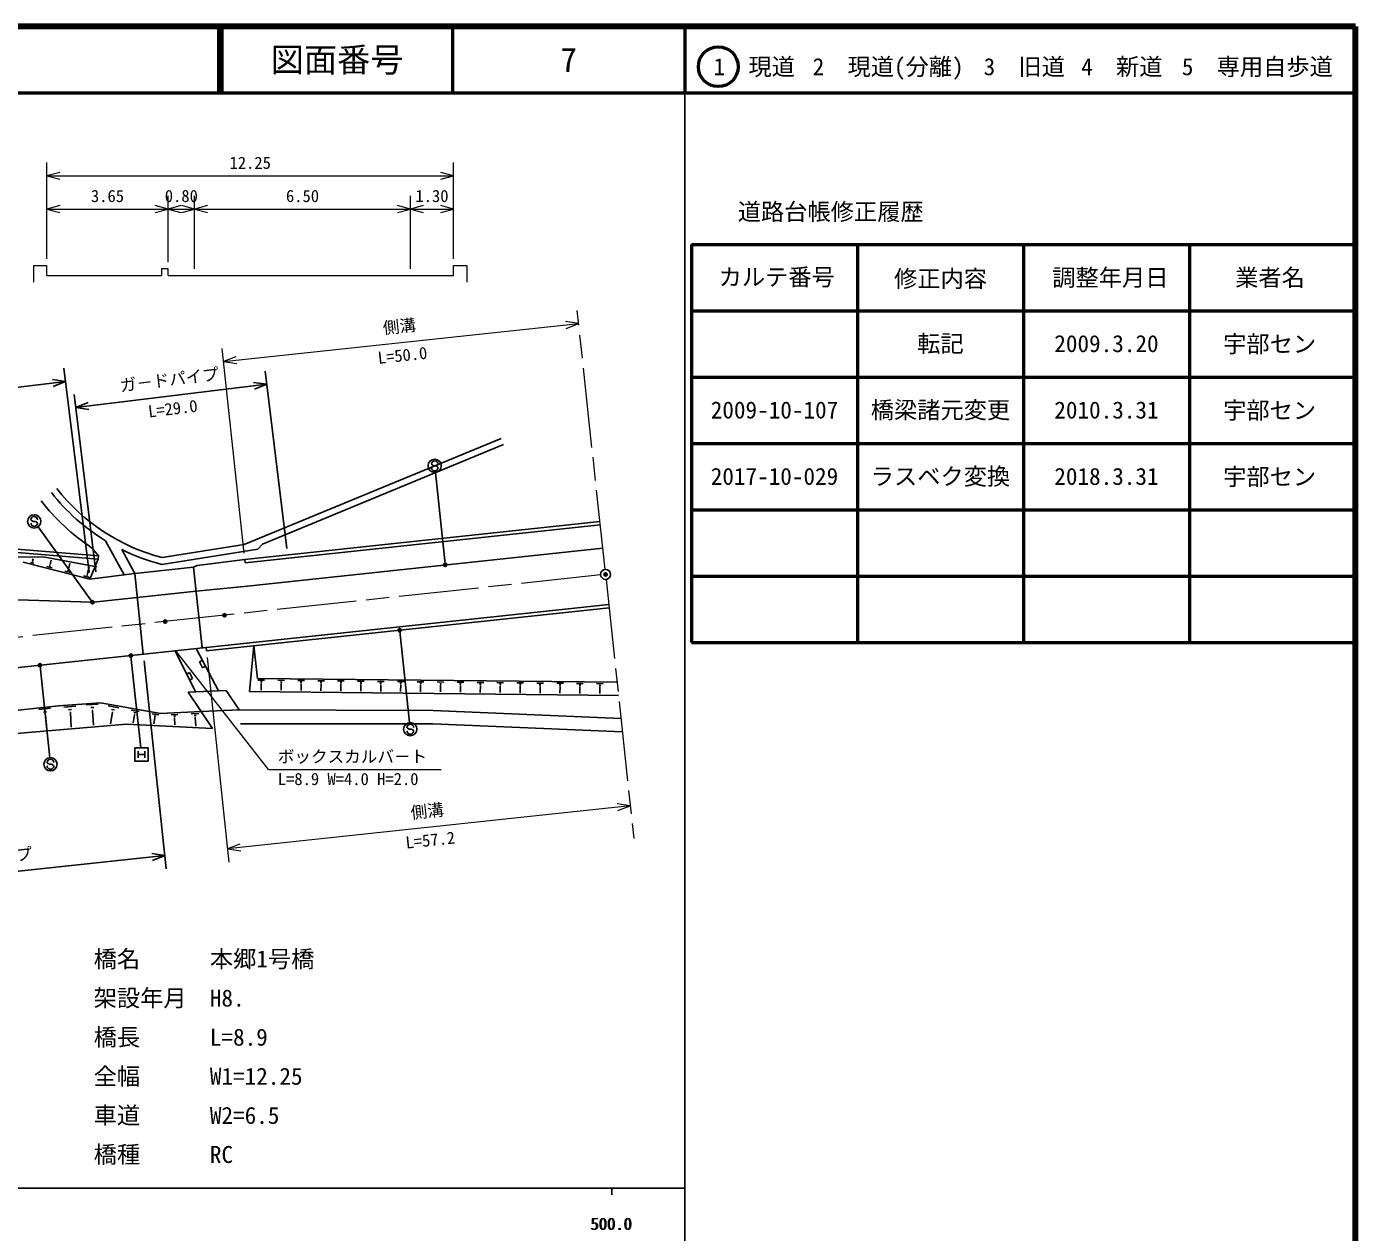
# Model space of a CAD drawing. Units: millimetres, scale not verified, with parts at other scales. Extents: x 40000 to 680000, y 20000 to 380000.
# Drawn here: x 479850 to 680000, y 198357 to 380000 of the extents above; entities that cross this region are included whole.
import ezdxf
from ezdxf.enums import TextEntityAlignment as Align

# ---------------------------------------------------------------- set-up
doc = ezdxf.new("R2010")
doc.units = ezdxf.units.MM
doc.header["$LTSCALE"] = 1000
doc.header["$PDMODE"] = 32
doc.header["$PDSIZE"] = 500
doc.linetypes.add('CHAIN', pattern=[18.5, 12, -1.5, 3.5, -1.5])
for name, color, linetype, lineweight in [('S-BGD', 7, 'Continuous', 25), ('S-BMK', 2, 'CHAIN', 13), ('S-BMK-SRVR', 3, 'Continuous', 25), ('S-STR-HTXT', 7, 'Continuous', 13), ('S-STR-STRC', 7, 'Continuous', 25), ('S-TTL', 2, 'Continuous', 140), ('S-TTL-BAND', 7, 'Continuous', 25), ('S-TTL-FRAM', 2, 'Continuous', 50), ('S-TTL-LINE', 7, 'Continuous', 50)]:
    doc.layers.add(name, color=color, linetype=linetype, lineweight=lineweight)
doc.layers.add('S-OTRS', color=6, linetype='Continuous')
doc.layers.add('S-TTL-TXT', color=7, linetype='Continuous')
doc.styles.add('@ＭＳ ゴシック', font='')
doc.styles.add('ＭＳ ゴシック', font='')
doc.styles.get('@ＭＳ ゴシック').set_extended_font_data('@MS Gothic')
doc.styles.get('ＭＳ ゴシック').set_extended_font_data('MS Gothic')

msp = doc.modelspace()

# ---------------------------------------------------------------- linework, layer by layer
at = {"layer": 'S-BGD'}
for p, q in [((512598, 301963), (551326, 317952)), ((515383, 302031), (551708, 317028)), ((566201, 305424), (512707, 299707)), ((566254, 304927), (512760, 299210)), ((494537, 297428), (491737, 302548)), ((469590, 301970), (490658, 300278)), ((469601, 301468), (490618, 299780)), ((489654, 301504), (490658, 300278)), ((490618, 299780), (490658, 300278)), ((496134, 297634), (494181, 301205)), ((500218, 298994), (514689, 301281)), ((500265, 300014), (512598, 301963)), ((566626, 301447), (513132, 295730)), ((514689, 301281), (515383, 302031)), ((463725, 300145), (482576, 300076)), ((489388, 296762), (479360, 299311)), ((480435, 299296), (480950, 299165)), ((480661, 299376), (480789, 299343)), ((480742, 299492), (480774, 299484)), ((480758, 299488), (480847, 299840)), ((482576, 300076), (490423, 298609)), ((482920, 298664), (483685, 298470)), ((483255, 298783), (483446, 298734)), ((483376, 298955), (483423, 298943)), ((483400, 298949), (483574, 299636)), ((486143, 298299), (486196, 298285)), ((486169, 298292), (486378, 299112)), ((489029, 297613), (489273, 298571)), ((489388, 296762), (490618, 299780)), ((504983, 298580), (496134, 297634)), ((504983, 298580), (505559, 298843)), ((506285, 286399), (504983, 298580)), ((505559, 298843), (512707, 299707)), ((512707, 299707), (512760, 299210)), ((485635, 297974), (486487, 297758)), ((486009, 298106), (486221, 298052)), ((488439, 297262), (489380, 297022)), ((488852, 297407), (489087, 297347)), ((489000, 297620), (489059, 297605)), ((496134, 297634), (489388, 296762)), ((497435, 285454), (496134, 297634)), ((505371, 294951), (489909, 293298)), ((505371, 294951), (513132, 295730)), ((489610, 293287), (464478, 294143)), ((567535, 292945), (506882, 286463)), ((567588, 292448), (506935, 285966)), ((506882, 286463), (474951, 283051)), ((505386, 286303), (508744, 279939)), ((506882, 286463), (506935, 285966)), ((514094, 286731), (513448, 279821)), ((514620, 281809), (514094, 286731)), ((497542, 284459), (500889, 253138)), ((505279, 279772), (502219, 285965)), ((506319, 284534), (505877, 284301)), ((505877, 284301), (506344, 283417)), ((504398, 282683), (503950, 282461)), ((504841, 281786), (504398, 282683)), ((506344, 283417), (506786, 283650)), ((504393, 281565), (504841, 281786)), ((514620, 281809), (568786, 281241)), ((514702, 281558), (515702, 281548)), ((515074, 281304), (515324, 281302)), ((515165, 281053), (515228, 281053)), ((515196, 281053), (515186, 280053)), ((517701, 281527), (518701, 281516)), ((518074, 281273), (518324, 281270)), ((518165, 281022), (518227, 281021)), ((518196, 281022), (518186, 280022)), ((520701, 281495), (521701, 281485)), ((521074, 281241), (521324, 281239)), ((521165, 280990), (521227, 280990)), ((521196, 280990), (521186, 279990)), ((523701, 281464), (524701, 281453)), ((524074, 281210), (524323, 281207)), ((524165, 280959), (524227, 280958)), ((524196, 280959), (524185, 279959)), ((526701, 281432), (527701, 281422)), ((527073, 281178), (527323, 281176)), ((527164, 280927), (527227, 280927)), ((527196, 280927), (527185, 279927)), ((529701, 281401), (530701, 281390)), ((530073, 281147), (530323, 281144)), ((530164, 280896), (530227, 280895)), ((530196, 280896), (530185, 279896)), ((532701, 281369), (533701, 281359)), ((533073, 281116), (533323, 281113)), ((533164, 280865), (533227, 280864)), ((533195, 280864), (533185, 279864)), ((535700, 281338), (536700, 281328)), ((536073, 281084), (536323, 281081)), ((536164, 280833), (536226, 280832)), ((536195, 280833), (536185, 279833)), ((538700, 281307), (539700, 281296)), ((539073, 281053), (539323, 281050)), ((539164, 280802), (539226, 280801)), ((539195, 280801), (539185, 279801)), ((541700, 281275), (542700, 281265)), ((542073, 281021), (542322, 281019)), ((542164, 280770), (542226, 280770)), ((542195, 280770), (542184, 279770)), ((544700, 281244), (545700, 281233)), ((545072, 280990), (545322, 280987)), ((545163, 280739), (545226, 280738)), ((545195, 280738), (545184, 279738)), ((547700, 281212), (548700, 281202)), ((548072, 280958), (548322, 280956)), ((548163, 280707), (548226, 280707)), ((548195, 280707), (548184, 279707)), ((550700, 281181), (551700, 281170)), ((551072, 280927), (551322, 280924)), ((551163, 280676), (551226, 280675)), ((551194, 280675), (551184, 279676)), ((553699, 281149), (554699, 281139)), ((554072, 280895), (554322, 280893)), ((554163, 280644), (554225, 280644)), ((554194, 280644), (554184, 279644)), ((556699, 281118), (557699, 281107)), ((557072, 280864), (557322, 280861)), ((557163, 280613), (557225, 280612)), ((557194, 280613), (557184, 279613)), ((559699, 281086), (560699, 281076)), ((560072, 280832), (560322, 280830)), ((560163, 280581), (560225, 280581)), ((560194, 280581), (560183, 279581)), ((562699, 281055), (563699, 281044)), ((563071, 280801), (563321, 280798)), ((563162, 280550), (563225, 280549)), ((563194, 280550), (563183, 279550)), ((565699, 281023), (566699, 281013)), ((566071, 280769), (566321, 280767)), ((566162, 280519), (566225, 280518)), ((566194, 280518), (566183, 279518)), ((504196, 279719), (509911, 279996)), ((504196, 279719), (506154, 276811)), ((509911, 279996), (511870, 277087)), ((513448, 279821), (569000, 279239)), ((441408, 272975), (484651, 277691)), ((481696, 277117), (483465, 277311)), ((482408, 276747), (482850, 276796)), ((482622, 276323), (482732, 276335)), ((482677, 276329), (482915, 274150)), ((484651, 277691), (490968, 278121)), ((485479, 277497), (487280, 277619)), ((486185, 277093), (486635, 277123)), ((486384, 276654), (486497, 276662)), ((486441, 276658), (486589, 274470)), ((488828, 277811), (490629, 277933)), ((489534, 277406), (489984, 277437)), ((489733, 276968), (489846, 276975)), ((489789, 276971), (489938, 274784)), ((490968, 278121), (500044, 276526)), ((492123, 277664), (493760, 277376)), ((492798, 276702), (492491, 274956)), ((492665, 277147), (493074, 277075)), ((492747, 276711), (492849, 276693)), ((495621, 277049), (496818, 276839)), ((496114, 276346), (495899, 275118)), ((496017, 276671), (496316, 276619)), ((496077, 276353), (496152, 276339)), ((498751, 276499), (499754, 276323)), ((500044, 276526), (506154, 276811)), ((501616, 276349), (502630, 276396)), ((504653, 276490), (505815, 276545)), ((505102, 276220), (505393, 276234)), ((506154, 276811), (511870, 277087)), ((506154, 276811), (507875, 274255)), ((541068, 276988), (511870, 277087)), ((541068, 276988), (569372, 275752)), ((494914, 274920), (445674, 270734)), ((507875, 274255), (494914, 274920)), ((499164, 275910), (498997, 274959)), ((499083, 276182), (499334, 276138)), ((499133, 275915), (499196, 275904)), ((502008, 276113), (502262, 276125)), ((502115, 275864), (502178, 275867)), ((502147, 275866), (502197, 274795)), ((505225, 275935), (505297, 275938)), ((505261, 275936), (505322, 274635)), ((512077, 274988), (541025, 274988)), ((541025, 274988), (569587, 273741)), ((500676, 255126), (498701, 255436)), ((498811, 254406), (500676, 255126))]:
    msp.add_line(p, q, dxfattribs=at)
for radius, start, end in [(29480, 217.98644, 255.54815), (32480, 217.98644, 236.41126), (30480, 217.98644, 238.58803), (30480, 243.8323, 255.94112)]:
    msp.add_arc((507622, 328561), radius, start, end, dxfattribs=at)
at = {"layer": 'S-BMK'}
for p, q in [((566972, 298215), (562801, 337243)), ((566305, 297390), (474468, 287575)), ((567131, 296724), (571302, 257696))]:
    msp.add_line(p, q, dxfattribs=at)
at = {"layer": 'S-BMK-SRVR'}
msp.add_circle((567051, 297470), 750, dxfattribs=at)
msp.add_point((567051, 297470), dxfattribs=at)
at = {"layer": 'S-OTRS'}
for p in [(567051, 297470), (500731, 290363), (509680, 291322)]:
    msp.add_point(p, dxfattribs=at)
at = {"layer": 'S-STR-HTXT'}
for p, q in [((482911, 345017), (482911, 359517)), ((544161, 345017), (544161, 359517)), ((484843, 358035), (482911, 357517)), ((482911, 357517), (544161, 357517)), ((482911, 357517), (484843, 357000)), ((544161, 357517), (542229, 358035)), ((542229, 357000), (544161, 357517)), ((501161, 344517), (501161, 354517)), ((505161, 343517), (505161, 354517)), ((537661, 343517), (537661, 354517)), ((484843, 353035), (482911, 352517)), ((482911, 352517), (501161, 352517)), ((482911, 352517), (484843, 352000)), ((501161, 352517), (499229, 353035)), ((499229, 352000), (501161, 352517)), ((503093, 353035), (501161, 352517)), ((501161, 352517), (505161, 352517)), ((501161, 352517), (503093, 352000)), ((505161, 352517), (503229, 353035)), ((503229, 352000), (505161, 352517)), ((507093, 353035), (505161, 352517)), ((505161, 352517), (537661, 352517)), ((505161, 352517), (507093, 352000)), ((537661, 352517), (535729, 353035)), ((535729, 352000), (537661, 352517)), ((539593, 353035), (537661, 352517)), ((537661, 352517), (544161, 352517)), ((537661, 352517), (539593, 352000)), ((544161, 352517), (542229, 353035)), ((542229, 352000), (544161, 352517)), ((480911, 344017), (482911, 344017)), ((480911, 344017), (480911, 341517)), ((482911, 342517), (482911, 344017)), ((482911, 342517), (500161, 342517)), ((501161, 343517), (500161, 343517)), ((500161, 343517), (500161, 342517)), ((501161, 342517), (501161, 343517)), ((501161, 342517), (505161, 342517)), ((505161, 342517), (537661, 342517)), ((537661, 342517), (544161, 342517)), ((544161, 342517), (544161, 344017)), ((544161, 344017), (546161, 344017)), ((546161, 344017), (546161, 341517)), ((509519, 329537), (563013, 335254)), ((563013, 335254), (561037, 335564)), ((561147, 334534), (563013, 335254)), ((512601, 300701), (509307, 331526)), ((511385, 330257), (509519, 329537)), ((509519, 329537), (511495, 329228)), ((516309, 268077), (502308, 285974)), ((507041, 284972), (510335, 254147)), ((516309, 268077), (542309, 268077)), ((570776, 262618), (510123, 256136)), ((570776, 262618), (568800, 262927)), ((568910, 261898), (570776, 262618)), ((511989, 256856), (510123, 256136)), ((510123, 256136), (512099, 255826))]:
    msp.add_line(p, q, dxfattribs=at)
at = {"layer": 'S-STR-STRC'}
for p, q in [((489266, 297755), (485475, 328522)), ((397401, 315655), (485719, 326537)), ((485719, 326537), (483738, 326815)), ((483865, 325787), (485719, 326537)), ((516034, 326117), (514053, 326397)), ((519046, 301390), (515792, 328102)), ((490259, 297883), (487005, 324595)), ((516034, 326117), (487247, 322610)), ((514179, 325369), (516034, 326117)), ((489102, 323357), (487247, 322610)), ((487247, 322610), (489227, 322330)), ((540925, 313968), (540826, 314086)), ((541170, 313829), (540925, 313968)), ((541471, 313827), (541170, 313829)), ((542898, 299062), (541427, 312833)), ((541716, 313715), (541471, 313827)), ((541822, 313579), (541716, 313715)), ((480606, 305600), (480507, 305718)), ((480851, 305461), (480606, 305600)), ((481152, 305459), (480851, 305461)), ((481397, 305347), (481152, 305459)), ((481503, 305210), (481397, 305347)), ((489672, 293404), (481585, 304648)), ((536060, 288928), (537532, 275156)), ((495573, 285104), (497044, 271338)), ((481874, 283640), (483346, 269868)), ((537243, 274302), (537144, 274420)), ((537488, 274163), (537243, 274302)), ((537789, 274161), (537488, 274163)), ((538034, 274049), (537789, 274161)), ((538140, 273913), (538034, 274049)), ((496152, 271338), (496152, 269338)), ((498152, 271338), (496152, 271338)), ((496652, 270838), (496652, 269838)), ((496652, 270338), (497652, 270338)), ((497652, 270838), (497652, 269838)), ((498152, 269338), (498152, 271338)), ((483057, 269014), (482958, 269132)), ((483302, 268875), (483057, 269014)), ((483603, 268873), (483302, 268875)), ((483848, 268761), (483603, 268873)), ((483954, 268625), (483848, 268761)), ((496152, 269338), (498152, 269338)), ((500676, 255126), (446305, 249315))]:
    msp.add_line(p, q, dxfattribs=at)
for centre, radius in [((541320, 313828), 1000), ((481002, 305460), 1000), ((542914, 298913), 150), ((542914, 298913), 120), ((542914, 298913), 90), ((542914, 298913), 60), ((542914, 298913), 30), ((489760, 293282), 150), ((489760, 293282), 120), ((489760, 293282), 90), ((489760, 293282), 60), ((489760, 293282), 30), ((536044, 289077), 150), ((536044, 289077), 120), ((536044, 289077), 90), ((536044, 289077), 60), ((536044, 289077), 30), ((495557, 285253), 150), ((495557, 285253), 120), ((495557, 285253), 90), ((495557, 285253), 60), ((495557, 285253), 30), ((481858, 283789), 150), ((481858, 283789), 120), ((481858, 283789), 90), ((481858, 283789), 60), ((481858, 283789), 30), ((537639, 274162), 1000), ((483452, 268874), 1000)]:
    msp.add_circle(centre, radius, dxfattribs=at)
for centre, start, end in [((541326, 314082), 359.55488, 179.55488), ((541322, 313582), 179.55488, 359.55488), ((481003, 305214), 179.55488, 359.55488), ((481007, 305714), 359.55488, 179.55488), ((537644, 274417), 359.55488, 179.55488), ((537640, 273917), 179.55488, 359.55488), ((483454, 268628), 179.55488, 359.55488), ((483458, 269128), 359.55488, 179.55488)]:
    msp.add_arc(centre, 500, start, end, dxfattribs=at)
for p in [(542914, 298913), (489760, 293282), (536044, 289077), (495557, 285253), (481858, 283789)]:
    msp.add_point(p, dxfattribs=at)
at = {"layer": 'S-TTL'}
for p, q in [((680000, 380000), (40000, 380000)), ((680000, 20000), (680000, 380000))]:
    msp.add_line(p, q, dxfattribs=at)
at = {"layer": 'S-TTL-BAND'}
for p, q in [((579000, 20000), (579000, 370000)), ((40000, 205000), (579000, 205000)), ((568000, 205000), (568000, 204000))]:
    msp.add_line(p, q, dxfattribs=at)
at = {"layer": 'S-TTL-FRAM'}
for p, q in [((580000, 347197), (580000, 287197)), ((580000, 347197), (680000, 347197)), ((580000, 287197), (680000, 287197))]:
    msp.add_line(p, q, dxfattribs=at)
at = {"layer": 'S-TTL-LINE'}
for p, q in [((508747, 380000), (508747, 370000)), ((509247, 380000), (509247, 370000)), ((543997, 380000), (543997, 370000)), ((579000, 380000), (579000, 370000)), ((40000, 370000), (680000, 370000)), ((605000, 347197), (605000, 287197)), ((630000, 347197), (630000, 287197)), ((655000, 347197), (655000, 287197)), ((580000, 337197), (680000, 337197)), ((580000, 327197), (680000, 327197)), ((580000, 317197), (680000, 317197)), ((580000, 307197), (680000, 307197)), ((580000, 297197), (680000, 297197))]:
    msp.add_line(p, q, dxfattribs=at)
msp.add_circle((584031, 373958), 3000, dxfattribs=at)

# ---------------------------------------------------------------- texts
at = {"layer": 'S-STR-HTXT', "style": 'ＭＳ ゴシック'}
for s, p in [('12.25', (513536, 358017)), ('3.65', (492036, 353017)), ('0.80', (503161, 353017)), ('6.50', (521411, 353017)), ('1.30', (540911, 353017))]:
    msp.add_text(s, height=1833, dxfattribs=at).set_placement(p, align=Align.BOTTOM_CENTER)
for p in [(536160, 333390), (540343, 260371)]:
    msp.add_text('側溝', height=1833, rotation=6.1, dxfattribs=at).set_placement(p, align=Align.BOTTOM_CENTER)
at = {"layer": 'S-STR-HTXT', "style": '@ＭＳ ゴシック'}
for s, p in [('L=50.0', (536372, 331401)), ('L=57.2', (540556, 258383))]:
    msp.add_text(s, height=1833, rotation=6.1, dxfattribs=at).set_placement(p, align=Align.TOP_CENTER)
at = {"layer": 'S-STR-HTXT', "style": 'ＭＳ ゴシック'}
for s, height, p in [('ボックスカルバ－ト', 1833, (517684, 268577)), ('橋名\u3000\u3000\u3000本郷1号橋', 2566, (489955, 237502)), ('架設年月\u3000H8.', 2566, (489955, 231611)), ('橋長\u3000\u3000\u3000L=8.9', 2566, (489955, 225720)), ('全幅\u3000\u3000\u3000W1=12.25', 2566, (489955, 219828)), ('車道\u3000\u3000\u3000W2=6.5', 2566, (489955, 213937)), ('橋種\u3000\u3000\u3000RC', 2566, (489955, 208046))]:
    msp.add_text(s, height=height, dxfattribs=at).set_placement(p, align=Align.BOTTOM_LEFT)
msp.add_text('L=8.9 W=4.0 H=2.0', height=1833, dxfattribs=at).set_placement((517684, 267577), align=Align.TOP_LEFT)
at = {"layer": 'S-STR-STRC', "style": 'ＭＳ ゴシック'}
for rotation, p in [(6.946, (501519, 325356)), (6.1, (473385, 253215))]:
    msp.add_text('ガ－ドパイプ', height=1833, rotation=rotation, dxfattribs=at).set_placement(p, align=Align.BOTTOM_CENTER)
at = {"layer": 'S-STR-STRC', "style": '@ＭＳ ゴシック'}
msp.add_text('L=29.0', height=1833, rotation=6.946, dxfattribs=at).set_placement((501761, 323371), align=Align.TOP_CENTER)
at = {"layer": 'S-TTL-BAND', "style": 'ＭＳ ゴシック'}
for p in [(567844, 198195), (568000, 198195)]:
    msp.add_text('500.0', height=1833, dxfattribs=at).set_placement(p, align=Align.BOTTOM_CENTER)
at = {"layer": 'S-TTL-TXT', "style": 'ＭＳ ゴシック'}
for s, height, p in [('図面番号', 3666, (526622, 375000)), ('7', 3666, (561497, 375000)), ('1\u3000現道', 2566, (589448, 373958)), ('2\u3000現道(分離)', 2566, (609619, 373958)), ('3\u3000旧道', 2566, (630121, 373958)), ('4\u3000新道', 2566, (644824, 373958)), ('5\u3000専用自歩道', 2566, (665228, 373958)), ('道路台帳修正履歴', 2566, (600968, 352113)), ('カルテ番号', 2566, (592839, 342277)), ('修正内容', 2566, (617509, 342023)), ('調整年月日', 2566, (643089, 342197)), ('業者名', 2566, (667134, 342197)), ('転記', 2566, (617500, 332245)), ('2009.3.20', 2566, (642500, 332245)), ('宇部セン', 2566, (667077, 332189)), ('2009-10-107', 2566, (592500, 322245)), ('橋梁諸元変更', 2566, (617500, 322245)), ('2010.3.31', 2566, (642500, 322245)), ('宇部セン', 2566, (667077, 322189)), ('2017-10-029', 2566, (592500, 312245)), ('ラスベク変換', 2566, (617500, 312245)), ('2018.3.31', 2566, (642500, 312245)), ('宇部セン', 2566, (667077, 312189))]:
    msp.add_text(s, height=height, dxfattribs=at).set_placement(p, align=Align.MIDDLE_CENTER)

doc.saveas('drawing.dxf')
